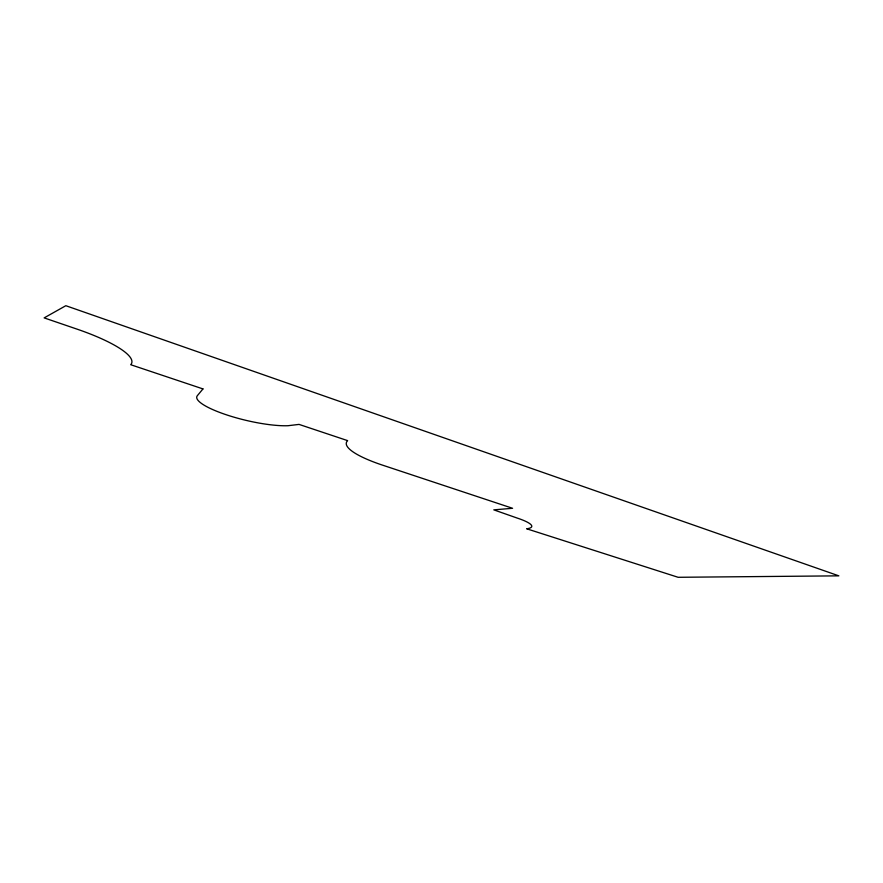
<?xml version="1.0" encoding="UTF-8"?>
<svg xmlns="http://www.w3.org/2000/svg" width="883" height="883" viewBox="0 0 883 883"><rect width="100%" height="100%" fill="white"/><g stroke="black" fill="none" stroke-linecap="round" stroke-linejoin="round"><path stroke-width="1.32" d="M202.969 388.917L197.362 395.661A53.366 11.589 13.3 0 0 226.776 414.933A53.366 11.589 13.3 0 0 288.013 425.716L299.039 424.403L347.648 440.628A79.227 16.777 11.6 0 0 380.937 464.613L512.582 508.288L493.796 509.855L517.03 518.012A37.45 6.711 11 0 1 526.643 528.774L678.122 577.294L838.85 575.848L65.828 305.706L44.15 317.891L76.799 329.05A84.073 18.62 15.4 0 1 130.706 364.712L202.969 388.917"/></g></svg>
